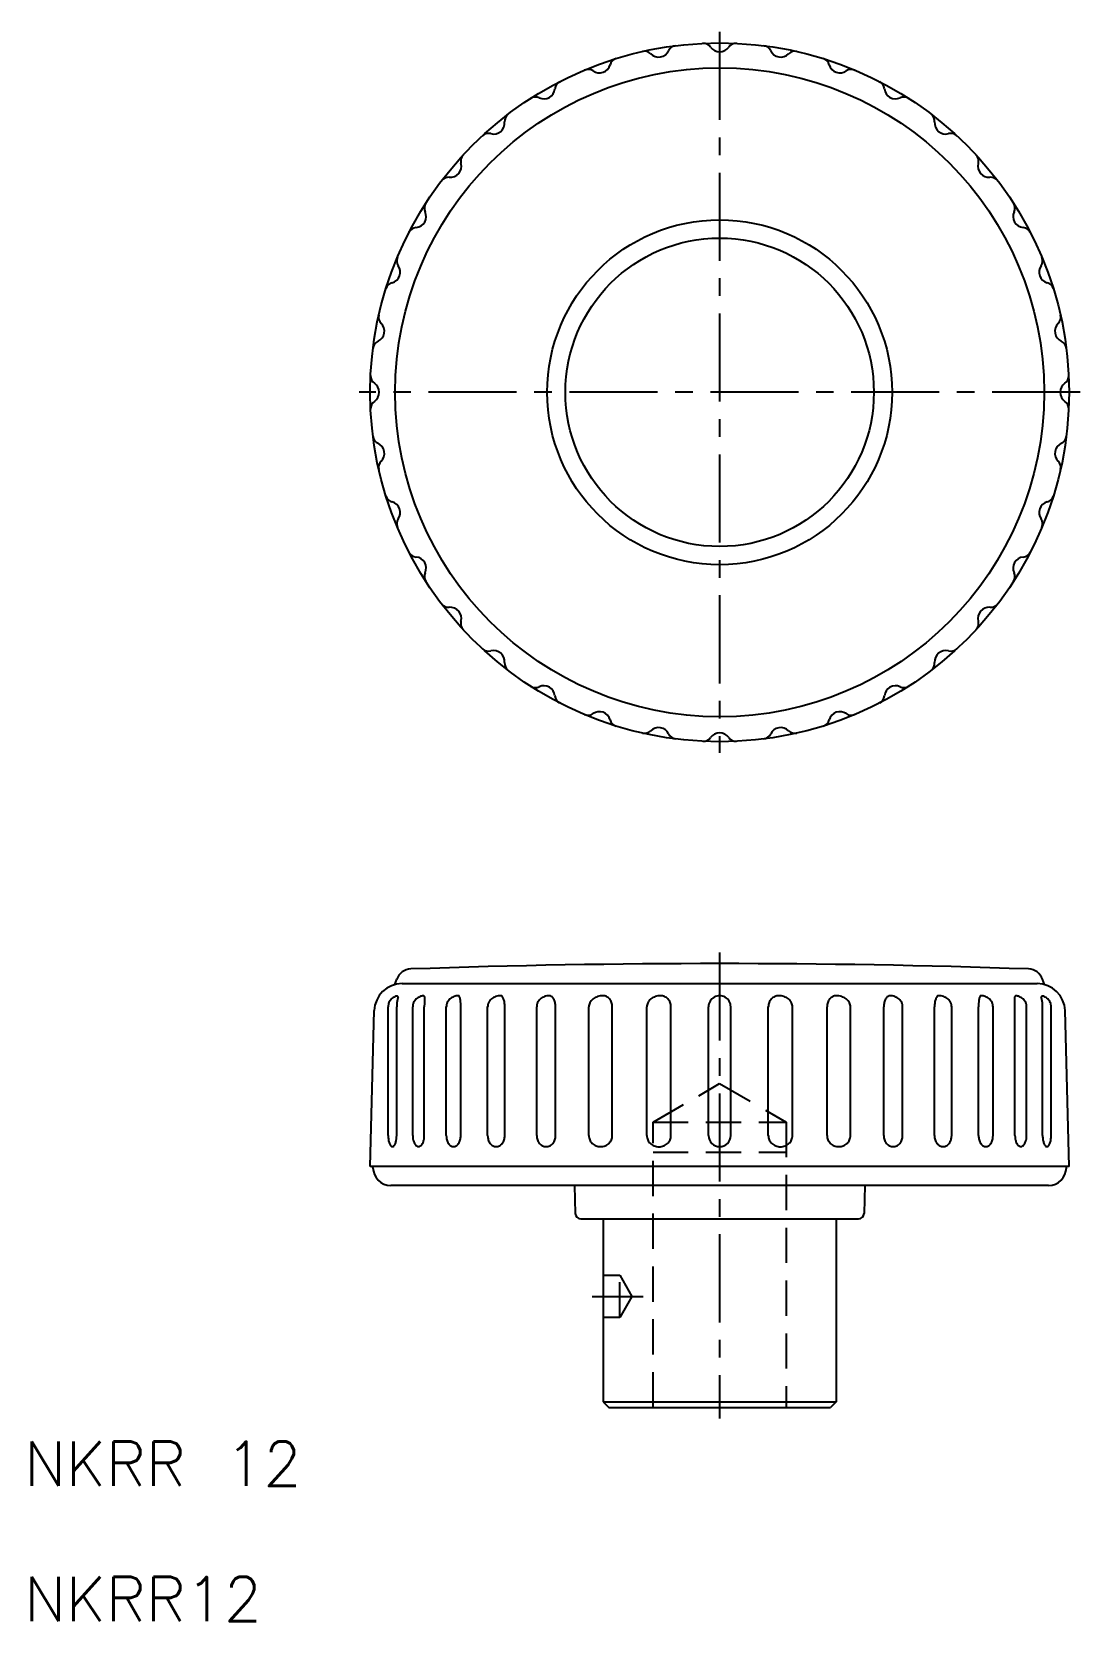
# Model space of a CAD drawing. Extents: x 51 to 145, y 89 to 232.
import ezdxf
from ezdxf.enums import TextEntityAlignment as Align

# ---------------------------------------------------------------- set-up
doc = ezdxf.new("R2010")
doc.units = 0
doc.header["$LTSCALE"] = 0.25
doc.linetypes.add('CENTER', pattern=[50.8, 31.75, -6.35, 6.35, -6.35])
doc.linetypes.add('DASHED', pattern=[19.05, 12.7, -6.35])
doc.layers.get('0').update_dxf_attribs({"linetype": 'CONTINUOUS'})
doc.layers.add('CENTER', color=1, linetype='CENTER')
doc.styles.get("Standard").update_dxf_attribs({"font": 'txt.shx'})

msp = doc.modelspace()

# ---------------------------------------------------------------- linework, layer by layer
at = {"color": 7, "linetype": 'CONTINUOUS'}
for p, q in [((83.595728, 146.50352), (83.769728, 146.98422)), ((84.243728, 146.58912), (141.508728, 146.58912)), ((142.157728, 146.50352), (141.982728, 146.98422)), ((81.376428, 130.08912), (81.744728, 144.15452)), ((82.991728, 132.88912), (82.991728, 144.49472)), ((83.762728, 132.88912), (83.762728, 144.49472)), ((85.207728, 132.88912), (85.207728, 144.49472)), ((86.254728, 132.88912), (86.254728, 144.49472)), ((88.235728, 132.88912), (88.235728, 144.49472)), ((89.539728, 132.88912), (89.539728, 144.49472)), ((91.960728, 132.88912), (91.960728, 144.49472)), ((93.510728, 132.88912), (93.510728, 144.49472)), ((96.384728, 132.88912), (96.384728, 144.49472)), ((98.087728, 132.88912), (98.087728, 144.49472)), ((101.085728, 132.88912), (101.085728, 144.49472)), ((103.199728, 132.88912), (103.199728, 144.49472)), ((106.313728, 132.88912), (106.313728, 144.49472)), ((108.489728, 132.88912), (108.489728, 144.49472)), ((111.876728, 132.88912), (111.876728, 144.49472)), ((113.876728, 132.88912), (113.876728, 144.49472)), ((117.263728, 132.88912), (117.263728, 144.49472)), ((119.438728, 132.88912), (119.438728, 144.49472)), ((122.552728, 132.88912), (122.552728, 144.49472)), ((124.667728, 132.88912), (124.667728, 144.49472)), ((127.665728, 132.88912), (127.665728, 144.49472)), ((129.367728, 132.88912), (129.367728, 144.49472)), ((132.241728, 132.88912), (132.241728, 144.49472)), ((133.792728, 132.88912), (133.792728, 144.49472)), ((136.212728, 132.88912), (136.212728, 144.49472)), ((137.516728, 132.88912), (137.516728, 144.49472)), ((139.497728, 132.88912), (139.497728, 144.49472)), ((140.544728, 132.88912), (140.544728, 144.49472)), ((141.989728, 132.88912), (141.989728, 144.49472)), ((142.760728, 132.88912), (142.760728, 144.49472)), ((144.376728, 130.08912), (144.007728, 144.15452)), ((109.876728, 134.10362), (109.876728, 134.10372)), ((112.876728, 134.10362), (112.876828, 134.10362)), ((144.376728, 130.08912), (81.376428, 130.08912)), ((81.626428, 129.98912), (81.626428, 130.08912)), ((144.126728, 129.98912), (144.126728, 130.08912)), ((142.526728, 128.38912), (83.226728, 128.38912)), ((99.797728, 128.38912), (99.863728, 125.87602)), ((125.954728, 128.38912), (125.888728, 125.87602)), ((100.363728, 125.38912), (125.389728, 125.38912)), ((102.376728, 125.38912), (102.376728, 108.88912)), ((123.376728, 125.38912), (123.376728, 108.88912)), ((102.376728, 108.88912), (123.376728, 108.88912)), ((102.376728, 108.88912), (102.876728, 108.38912)), ((102.876728, 108.38912), (122.876728, 108.38912)), ((123.376728, 108.88912), (122.876728, 108.38912))]:
    msp.add_line(p, q, dxfattribs=at)
at = {"color": 3, "linetype": 'DASHED'}
for p, q in [((106.876728, 134.10362), (112.876728, 137.56772)), ((112.876728, 137.56772), (118.876728, 134.10362)), ((106.876728, 108.38912), (106.876728, 134.10362)), ((106.876728, 134.10362), (118.876728, 134.10362)), ((118.876728, 134.10362), (118.876728, 108.38912)), ((106.876728, 131.38912), (118.876728, 131.38912)), ((102.376728, 120.28912), (103.876728, 120.28912)), ((103.876728, 120.28912), (104.973728, 118.38912)), ((103.876728, 116.48912), (103.876728, 120.28912)), ((104.973728, 118.38912), (103.876728, 116.48912)), ((103.876728, 116.48912), (102.376728, 116.48912))]:
    msp.add_line(p, q, dxfattribs=at)
at = {"color": 7, "linetype": 'CONTINUOUS'}
for radius in [31.5, 29.25, 15.5448, 13.9]:
    msp.add_circle((112.876728, 199.89252), radius, dxfattribs=at)
for centre, radius, start, end in [((109.001728, 230.34652), 0.800008, 97.251106, 154.886993), ((111.403728, 230.55752), 0.799998, 35.112286, 92.749606), ((112.876728, 231.59252), 1.00001, 215.112993, 324.887009), ((114.348728, 230.55752), 0.799993, 87.250471, 144.886989), ((116.750728, 230.34652), 0.800002, 25.112912, 82.749487), ((102.034728, 229.68052), 1, 235.113002, 344.887017), ((103.771728, 229.21152), 0.799995, 107.250996, 164.886997), ((106.101728, 229.83552), 0.799996, 45.112118, 102.74898), ((107.371728, 231.11052), 0.999998, 225.112998, 334.887013), ((118.380728, 231.11052), 1, 205.112989, 314.887004), ((119.651728, 229.83552), 0.799997, 77.250983, 134.886985), ((121.980728, 229.21152), 0.800006, 15.112392, 72.749425), ((123.718728, 229.68052), 0.999996, 195.112985, 304.887), ((98.819728, 227.18552), 0.800004, 117.251, 174.887976), ((101.004728, 228.20452), 0.799998, 55.112524, 112.748984), ((124.747728, 228.20452), 0.799997, 67.250807, 124.88698), ((126.933728, 227.18552), 0.799997, 5.112502, 62.748275), ((96.268728, 225.71252), 0.799999, 65.112528, 122.748988), ((97.026728, 227.34552), 0.999996, 245.113006, 354.887022), ((128.726728, 227.34552), 0.999997, 185.112981, 294.886996), ((129.483728, 225.71252), 0.799999, 57.250802, 114.888007), ((94.293728, 224.32952), 0.800001, 127.251004, 184.885975), ((131.459728, 224.32952), 0.799996, 355.112996, 52.749589), ((92.499728, 224.17652), 0.999996, 255.113011, 4.887846), ((133.252728, 224.17652), 1, 175.112976, 284.886992), ((92.037728, 222.43652), 0.800001, 75.11259, 132.748993), ((133.715728, 222.43652), 0.799997, 47.250798, 104.886972), ((90.332728, 220.73152), 0.800002, 137.251008, 194.88701), ((135.420728, 220.73152), 0.800001, 345.112992, 42.749183), ((88.439728, 218.47552), 0.799998, 85.112422, 142.748023), ((88.592728, 220.26852), 1, 265.113015, 14.887793), ((137.159728, 220.26852), 0.999996, 165.112972, 274.886987), ((137.313728, 218.47552), 0.799996, 37.250393, 94.887598), ((87.056728, 216.49952), 0.799999, 147.251013, 204.887015), ((138.696728, 216.49952), 0.799999, 335.112014, 32.749179), ((85.423728, 215.74252), 0.999996, 275.113019, 24.88751), ((140.329728, 215.74252), 0.999999, 155.113025, 264.886983), ((85.583728, 213.94952), 0.799997, 95.112484, 152.749001), ((140.168728, 213.94952), 0.800007, 27.251191, 84.887593), ((84.564728, 211.76452), 0.799997, 157.251017, 214.887019), ((141.187728, 211.76452), 0.799994, 325.112983, 22.749175), ((83.087728, 210.73452), 0.999996, 285.113023, 34.887286), ((142.664728, 210.73452), 1, 145.113021, 254.886979), ((83.557728, 208.99652), 0.799993, 105.113004, 162.749005), ((142.195728, 208.99652), 0.799995, 17.2509, 74.887303), ((82.933728, 206.66752), 0.799997, 167.251021, 224.887997), ((142.819728, 206.66752), 0.800007, 315.112979, 12.748827), ((81.658028, 205.39752), 1, 295.113028, 44.887519), ((144.094728, 205.39752), 0.999992, 135.113016, 244.886), ((82.421928, 203.76752), 0.800002, 115.113008, 172.74901), ((143.330728, 203.76752), 0.800007, 7.250552, 64.887127), ((82.211728, 201.36452), 0.800001, 177.251026, 234.887027), ((81.176428, 199.89252), 1, 305.112975, 54.887695), ((144.576728, 199.89252), 1.00001, 125.113012, 234.887027), ((143.540728, 201.36452), 0.800007, 305.112975, 2.74951), ((82.211728, 198.42052), 0.800002, 125.113012, 182.749014), ((143.540728, 198.42052), 0.799993, 357.250014, 54.887695), ((82.421928, 196.01752), 0.8, 187.250973, 244.886974), ((81.658028, 194.38752), 0.999998, 315.112979, 64.887184), ((144.094728, 194.38752), 1, 115.113008, 224.887023), ((143.330728, 196.01752), 0.800002, 295.113028, 352.748972), ((82.933728, 193.11752), 0.800001, 135.113016, 192.749018), ((142.819728, 193.11752), 0.799997, 347.250984, 44.887977), ((83.557728, 190.78852), 0.800002, 197.250977, 254.886979), ((83.087728, 189.05052), 1, 325.112983, 74.887704), ((142.664728, 189.05052), 1, 105.113004, 214.887019), ((142.195728, 190.78852), 0.799999, 285.113023, 342.749025), ((84.564728, 188.02052), 0.8, 145.113021, 202.749023), ((141.187728, 188.02052), 0.799997, 337.25098, 34.887515), ((85.583728, 185.83552), 0.799997, 207.250981, 264.886983), ((85.423728, 184.04252), 1, 335.112988, 84.887479), ((140.329728, 184.04252), 1, 95.112484, 204.887015), ((140.168728, 185.83552), 0.799997, 275.111988, 332.749021), ((87.056728, 183.28452), 0.799996, 155.113025, 212.749027), ((138.696728, 183.28452), 0.799999, 327.250975, 24.88751), ((88.439728, 181.30952), 0.800001, 217.250985, 274.886987), ((137.313728, 181.30952), 0.799996, 265.113015, 322.749017), ((88.592728, 179.51652), 0.999996, 345.112992, 94.887426), ((90.332728, 179.05352), 0.799999, 165.112972, 222.748974), ((135.420728, 179.05352), 0.799997, 317.251028, 14.887392), ((137.159728, 179.51652), 0.999997, 85.112193, 194.88701), ((92.037728, 177.34852), 0.800002, 227.25099, 284.886992), ((92.499728, 175.60852), 1, 355.112996, 104.886972), ((133.252728, 175.60852), 1, 75.112189, 184.887006), ((133.715728, 177.34852), 0.800001, 255.113011, 312.749012), ((94.293728, 175.45552), 0.799997, 175.112976, 232.748978), ((131.459728, 175.45552), 0.800005, 307.251024, 4.887502), ((96.268728, 174.07252), 0.799999, 237.250994, 294.886996), ((97.026728, 172.43952), 1, 5.112445, 114.886976), ((128.726728, 172.43952), 0.999999, 65.112528, 174.887002), ((129.483728, 174.07252), 0.799999, 245.111975, 302.749008), ((98.819728, 172.59952), 0.799997, 185.112981, 242.748982), ((126.933728, 172.59952), 0.8, 297.25102, 354.887022), ((101.004728, 171.58052), 0.799997, 247.250998, 304.887), ((102.034728, 170.10452), 0.999999, 15.112278, 124.88698), ((123.718728, 170.10452), 0.999994, 55.112696, 164.886997), ((124.747728, 171.58052), 0.8, 235.113002, 292.749004), ((103.771728, 170.57352), 0.800001, 195.112985, 252.748987), ((106.101728, 169.94952), 0.799997, 257.251003, 314.887004), ((107.371728, 168.67452), 1, 25.112626, 134.886985), ((109.001728, 169.43752), 0.800002, 205.112989, 262.748991), ((112.876728, 168.19252), 0.999997, 35.112286, 144.886989), ((116.750728, 169.43752), 0.799999, 277.251011, 334.887013), ((118.380728, 168.67452), 1, 45.11252, 154.886993), ((119.651728, 169.94952), 0.800007, 225.112998, 282.749), ((121.980728, 170.57352), 0.800002, 287.251015, 344.887017), ((111.403728, 169.22752), 0.800001, 267.249976, 324.887009), ((114.348728, 169.22752), 0.800002, 215.112993, 272.748021), ((85.085728, 146.50542), 1.4, 91.994104, 160.000011), ((112.876728, -651.61048), 800, 88.005802, 91.994218), ((140.666728, 146.50542), 1.4, 20.000009, 88.005572), ((84.243728, 144.08912), 2.5, 89.999981, 178.500016), ((141.508728, 144.08912), 2.5, 1.499946, 89.999981), ((83.957728, 144.49472), 0.966186, 156.777009, 180.00002), ((83.991728, 144.48012), 1.00303, 133.990019, 156.777009), ((84.013728, 144.45762), 1.03436, 111.795009, 133.990019), ((84.027728, 144.42242), 1.07226, 104.056011, 111.795009), ((87.534728, 144.49472), 3.77176, 173.739998, 180.00002), ((83.791728, 145.36552), 0.099997, 336.667995, 104.05498), ((85.786728, 144.68642), 2.01288, 165.167002, 173.739998), ((84.697728, 144.97482), 0.886687, 156.667975, 165.167002), ((86.133728, 144.49472), 0.92629, 155.861995, 180.00002), ((86.209728, 144.46082), 1.00896, 132.748993, 155.861995), ((86.257728, 144.40832), 1.08057, 110.950985, 132.748993), ((86.289728, 144.32602), 1.16865, 96.195489, 110.950985), ((86.173728, 145.38842), 0.1, 356.237999, 96.197322), ((115.007728, 144.49472), 28.753, 179.175018, 180.00002), ((100.649728, 144.70152), 14.3932, 178.008017, 179.175018), ((92.105728, 144.99862), 5.84492, 176.239984, 178.008017), ((89.129728, 144.49472), 0.893501, 155.054984, 180.00002), ((89.240728, 144.44302), 1.01605, 131.685984, 155.054984), ((89.312728, 144.36242), 1.12394, 110.246992, 131.685984), ((89.358728, 144.23622), 1.25847, 89.999981, 110.246992), ((89.358728, 145.44162), 0.053016, 23.635999, 89.999981), ((88.332728, 144.99252), 1.17327, 10.275482, 23.637603), ((86.689728, 144.69462), 2.84334, 4.294433, 10.275597), ((84.026728, 144.49472), 5.513, 0, 4.294376), ((92.810728, 144.49472), 0.850408, 153.909012, 180.00002), ((92.971728, 144.41612), 1.02902, 130.225973, 153.909012), ((93.075728, 144.29332), 1.18988, 109.307971, 130.225973), ((93.142728, 144.10052), 1.39418, 89.999981, 109.307971), ((93.142728, 145.33922), 0.155411, 41.636786, 89.999981), ((92.694728, 144.94092), 0.754995, 20.215326, 41.6369), ((91.965728, 144.67232), 1.53218, 8.672232, 20.215326), ((90.800728, 144.49472), 2.71045, 0, 8.672346), ((97.264728, 144.49472), 0.87959, 154.696026, 180.00002), ((97.391728, 144.43472), 1.01976, 131.222977, 154.696026), ((97.472728, 144.34132), 1.14403, 109.946017, 131.222977), ((97.526728, 144.19472), 1.29992, 89.999981, 109.946017), ((97.526728, 145.16672), 0.32792, 53.556714, 89.999981), ((97.289728, 144.84672), 0.725738, 29.289717, 53.556772), ((96.911728, 144.63432), 1.15988, 13.080512, 29.289774), ((96.310728, 144.49472), 1.77697, 0, 13.080397), ((101.867728, 144.49472), 0.782239, 151.862979, 180.00002), ((102.112728, 144.36362), 1.06023, 127.76002, 151.862979), ((102.272728, 144.15752), 1.32084, 107.787972, 127.76002), ((102.376728, 143.83302), 1.66161, 89.999981, 107.787972), ((102.376728, 144.81182), 0.682843, 63.301294, 89.999981), ((102.299728, 144.65872), 0.85428, 39.475417, 63.301294), ((102.178728, 144.55932), 1.01053, 18.837076, 39.475474), ((101.988728, 144.49472), 1.2108, 0, 18.837305), ((107.132728, 144.49472), 0.818134, 152.978986, 180.00002), ((107.331728, 144.39302), 1.04195, 129.082979, 152.978986), ((107.460728, 144.23362), 1.24724, 108.594009, 129.082979), ((107.545728, 143.98312), 1.51158, 89.999981, 108.594009), ((107.545728, 144.60242), 0.89221, 66.305999, 89.999981), ((107.522728, 144.55012), 0.949346, 43.346091, 66.306286), ((107.486728, 144.51652), 0.998398, 21.354194, 43.346492), ((107.430728, 144.49472), 1.05827, 0, 21.353908), ((112.876728, 144.49472), 1, 0, 180.00002), ((118.321728, 144.49472), 1.05826, 158.645997, 180.00002), ((118.265728, 144.51652), 0.998399, 136.653986, 158.645997), ((118.230728, 144.55012), 0.949343, 113.694021, 136.653986), ((118.207728, 144.60242), 0.892212, 89.999981, 113.694021), ((118.207728, 143.98312), 1.51159, 71.405725, 89.999981), ((118.291728, 144.23362), 1.24725, 50.91641, 71.406298), ((118.420728, 144.39302), 1.04195, 27.021377, 50.916926), ((118.620728, 144.49472), 0.81813, 0, 27.021377), ((123.763728, 144.49472), 1.2108, 161.163001, 180.00002), ((123.573728, 144.55932), 1.01053, 140.523973, 161.163001), ((123.453728, 144.65872), 0.854277, 116.699012, 140.523973), ((123.376728, 144.81182), 0.682846, 89.999981, 116.699012), ((123.376728, 143.83302), 1.66161, 72.211991, 89.999981), ((123.480728, 144.15752), 1.32084, 52.240172, 72.212392), ((123.639728, 144.36362), 1.06023, 28.136811, 52.240286), ((123.885728, 144.49472), 0.782242, 0, 28.137212), ((129.442728, 144.49472), 1.77698, 166.918992, 180.00002), ((128.841728, 144.63432), 1.15988, 150.710016, 166.918992), ((128.462728, 144.84672), 0.725737, 126.443019, 150.710016), ((128.226728, 145.16672), 0.327919, 89.999981, 126.443019), ((128.226728, 144.19472), 1.29992, 70.053773, 89.999981), ((128.279728, 144.34132), 1.14403, 48.7771, 70.053716), ((128.361728, 144.43472), 1.01976, 25.303707, 48.777215), ((128.487728, 144.49472), 0.879593, 0, 25.303879), ((134.951728, 144.49472), 2.71045, 171.328017, 180.00002), ((133.787728, 144.67232), 1.53218, 159.78498, 171.328017), ((133.057728, 144.94092), 0.755002, 138.363979, 159.78498), ((132.609728, 145.33922), 0.155418, 89.999981, 138.361), ((132.609728, 144.10052), 1.39418, 70.691819, 89.999981), ((132.677728, 144.29332), 1.18988, 49.773875, 70.691877), ((132.781728, 144.41612), 1.02903, 26.091123, 49.773875), ((132.941728, 144.49472), 0.850403, 0, 26.091008), ((141.725728, 144.49472), 5.513, 175.705988, 180.00002), ((139.063728, 144.69462), 2.84334, 169.724996, 175.705988), ((137.420728, 144.99252), 1.17327, 156.362016, 169.724996), ((136.393728, 145.44162), 0.053017, 89.999981, 156.364021), ((136.393728, 144.23622), 1.25847, 69.752226, 89.999981), ((136.440728, 144.36242), 1.12393, 48.314093, 69.752684), ((136.512728, 144.44302), 1.01606, 24.944806, 48.313807), ((136.623728, 144.49472), 0.893509, 0, 24.944921), ((139.578728, 145.38842), 0.100002, 83.806995, 183.762003), ((133.646728, 144.99862), 5.84492, 1.991888, 3.759577), ((125.103728, 144.70152), 14.3932, 0.825346, 1.99183), ((110.744728, 144.49472), 28.753, 0, 0.825346), ((139.463728, 144.32602), 1.16865, 69.048805, 83.804188), ((139.494728, 144.40832), 1.08057, 47.251085, 69.048805), ((139.543728, 144.46082), 1.00896, 24.137681, 47.250683), ((139.618728, 144.49472), 0.926285, 0, 24.137681), ((141.960728, 145.36552), 0.100003, 75.941488, 203.330002), ((141.054728, 144.97482), 0.886681, 14.833304, 23.331586), ((139.966728, 144.68642), 2.01287, 6.260137, 14.833419), ((138.217728, 144.49472), 3.77176, 0, 6.260194), ((141.724728, 144.42242), 1.07226, 68.205011, 75.943894), ((141.738728, 144.45762), 1.03436, 46.009771, 68.204724), ((141.760728, 144.48012), 1.00303, 23.22261, 46.009886), ((141.794728, 144.49472), 0.966187, 0, 23.222724), ((85.580728, 132.88912), 2.58853, 180.00002, 189.072978), ((84.485728, 132.71422), 1.47962, 189.072978, 201.082976), ((83.799728, 132.44972), 0.74432, 201.082976, 222.944983), ((83.377728, 132.05712), 0.16797, 222.944983, 270.000001), ((83.377728, 132.05712), 0.167969, 270.000001, 317.055019), ((82.955728, 132.44972), 0.744319, 317.055019, 338.917026), ((82.269528, 132.71422), 1.47962, 338.917026, 350.927024), ((81.174528, 132.88912), 2.58853, 350.927024, 0), ((87.111728, 132.88912), 1.90433, 180.00002, 192.235018), ((86.428728, 132.74092), 1.20504, 192.235018, 207.632972), ((85.998728, 132.51582), 0.719677, 207.632972, 231.649014), ((85.730728, 132.17782), 0.288724, 231.649014, 270.000001), ((85.730728, 132.17782), 0.288727, 270.000001, 308.350014), ((85.463728, 132.51582), 0.719673, 308.350988, 332.366973), ((85.033728, 132.74092), 1.20504, 332.366973, 347.764984), ((84.350728, 132.88912), 1.90433, 347.764984, 0), ((89.763728, 132.88912), 1.52818, 180.00002, 195.116022), ((89.332728, 132.77252), 1.08108, 195.116022, 213.109016), ((89.059728, 132.59472), 0.755487, 213.109016, 237.577007), ((88.887728, 132.32432), 0.435228, 237.577007, 270.000001), ((88.887728, 132.32432), 0.43523, 270.000001, 302.422995), ((88.716728, 132.59472), 0.755489, 302.422995, 326.890986), ((88.443728, 132.77252), 1.08109, 326.890986, 344.883981), ((88.011728, 132.88912), 1.52818, 344.883981, 0), ((93.246728, 132.88912), 1.28587, 180.00002, 197.803022), ((92.995728, 132.80872), 1.02285, 197.803022, 217.784008), ((92.836728, 132.68542), 0.821645, 217.784008, 241.883988), ((92.735728, 132.49602), 0.606935, 241.883988, 270.000001), ((92.735728, 132.49602), 0.606934, 270.000001, 298.116014), ((92.634728, 132.68542), 0.821644, 298.116014, 322.215994), ((92.475728, 132.80872), 1.02285, 322.215994, 342.19698), ((92.224728, 132.88912), 1.28587, 342.19698, 0), ((97.556728, 132.88912), 1.17195, 180.00002, 199.420997), ((97.399728, 132.83382), 1.00561, 199.420997, 220.402998), ((97.299728, 132.74872), 0.874345, 220.402998, 244.049998), ((97.235728, 132.61732), 0.72819, 244.049998, 270.000001), ((97.235728, 132.61732), 0.728188, 270.000001, 295.950005), ((97.172728, 132.74872), 0.87435, 295.950005, 319.597004), ((97.072728, 132.83382), 1.00561, 319.597004, 340.579005), ((96.915728, 132.88912), 1.17195, 340.579005, 0), ((102.032728, 132.88912), 0.947098, 180.00002, 203.652004), ((102.085728, 132.91252), 1.00552, 203.652004, 226.597016), ((102.120728, 132.94892), 1.05564, 226.597016, 248.607018), ((102.142728, 133.00582), 1.11675, 248.607018, 270.000001), ((102.142728, 133.00582), 1.11675, 270.000001, 291.392985), ((102.164728, 132.94892), 1.05564, 291.392985, 313.402986), ((102.199728, 132.91252), 1.00552, 313.402986, 336.347998), ((102.252728, 132.88912), 0.947097, 336.347998, 0), ((107.254728, 132.88912), 0.940292, 180.00002, 204.03199), ((107.325728, 132.92092), 1.01851, 204.03199, 227.109985), ((107.371728, 132.97052), 1.08612, 227.109985, 248.954001), ((107.401728, 133.04792), 1.16912, 248.954001, 270.000001), ((107.401728, 133.04792), 1.16912, 270.000001, 291.046001), ((107.431728, 132.97052), 1.08612, 291.046001, 312.890017), ((107.477728, 132.92092), 1.01851, 312.890017, 335.968013), ((107.548728, 132.88912), 0.940295, 335.968013, 0), ((112.876728, 132.88912), 1, 180.00002, 0), ((118.203728, 132.88912), 0.940292, 180.00002, 204.03199), ((118.275728, 132.92092), 1.01851, 204.03199, 227.109985), ((118.321728, 132.97052), 1.08612, 227.109985, 248.954001), ((118.350728, 133.04792), 1.16912, 248.954001, 270.000001), ((118.350728, 133.04792), 1.16912, 270.000001, 291.046001), ((118.380728, 132.97052), 1.08612, 291.046001, 312.890017), ((118.426728, 132.92092), 1.01851, 312.890017, 335.968013), ((118.498728, 132.88912), 0.940302, 335.968013, 0), ((123.499728, 132.88912), 0.947098, 180.00002, 203.652004), ((123.553728, 132.91252), 1.00552, 203.652004, 226.597016), ((123.587728, 132.94892), 1.05564, 226.597016, 248.607018), ((123.609728, 133.00582), 1.11675, 248.607018, 270.000001), ((123.609728, 133.00582), 1.11675, 270.000001, 291.392985), ((123.632728, 132.94892), 1.05564, 291.392985, 313.402986), ((123.666728, 132.91252), 1.00552, 313.402986, 336.347998), ((123.720728, 132.88912), 0.947097, 336.347998, 0), ((128.837728, 132.88912), 1.17195, 180.00002, 199.420997), ((128.680728, 132.83382), 1.00561, 199.420997, 220.402998), ((128.580728, 132.74872), 0.874345, 220.402998, 244.049998), ((128.516728, 132.61732), 0.72819, 244.049998, 270.000001), ((128.516728, 132.61732), 0.728188, 270.000001, 295.950005), ((128.452728, 132.74872), 0.874347, 295.950005, 319.597004), ((128.352728, 132.83382), 1.00561, 319.597004, 340.579005), ((128.195728, 132.88912), 1.17195, 340.579005, 0), ((133.527728, 132.88912), 1.28587, 180.00002, 197.803022), ((133.276728, 132.80872), 1.02286, 197.803022, 217.784008), ((133.117728, 132.68542), 0.821645, 217.784008, 241.883988), ((133.016728, 132.49602), 0.606935, 241.883988, 270.000001), ((133.016728, 132.49602), 0.606934, 270.000001, 298.116014), ((132.915728, 132.68542), 0.821644, 298.116014, 322.215994), ((132.756728, 132.80872), 1.02285, 322.215994, 342.19698), ((132.506728, 132.88912), 1.28587, 342.19698, 0), ((137.740728, 132.88912), 1.52818, 180.00002, 195.116022), ((137.309728, 132.77252), 1.08109, 195.116022, 213.109016), ((137.036728, 132.59472), 0.755494, 213.109016, 237.575976), ((136.864728, 132.32432), 0.435228, 237.577007, 270.000001), ((136.864728, 132.32432), 0.43523, 270.000001, 302.422995), ((136.692728, 132.59472), 0.755485, 302.422995, 326.890986), ((136.420728, 132.77252), 1.0811, 326.890986, 344.883981), ((135.988728, 132.88912), 1.52819, 344.883981, 0), ((141.402728, 132.88912), 1.90433, 180.00002, 192.235018), ((140.718728, 132.74092), 1.20504, 192.235018, 207.632972), ((140.288728, 132.51582), 0.719677, 207.632972, 231.647982), ((140.021728, 132.17782), 0.288729, 231.647982, 270.000001), ((140.021728, 132.17782), 0.288727, 270.000001, 308.35202), ((139.754728, 132.51582), 0.719668, 308.350988, 332.366973), ((139.324728, 132.74092), 1.20503, 332.366973, 347.764984), ((138.640728, 132.88912), 1.90432, 347.764984, 0), ((144.578728, 132.88912), 2.58853, 180.00002, 189.072978), ((143.483728, 132.71422), 1.4796, 189.072978, 201.082976), ((142.796728, 132.44972), 0.744313, 201.082976, 222.944983), ((142.375728, 132.05712), 0.16797, 222.944983, 270.000001), ((142.375728, 132.05712), 0.167969, 270.000001, 317.055019), ((141.953728, 132.44972), 0.744319, 317.055019, 338.917026), ((141.267728, 132.71422), 1.47961, 338.917026, 350.927024), ((140.172728, 132.88912), 2.58852, 350.927024, 0), ((83.226728, 129.98912), 1.6, 180.00002, 270.000001), ((142.526728, 129.98912), 1.6, 270.000001, 0), ((100.363728, 125.88912), 0.500003, 181.500023, 270.000001), ((125.389728, 125.88912), 0.5, 270.000001, 358.499979)]:
    msp.add_arc(centre, radius, start, end, dxfattribs=at)
at = {"layer": 'CENTER', "color": 1, "linetype": 'CENTER'}
for p, q in [((112.876728, 232.39252), (112.876728, 167.39252)), ((145.376728, 199.89252), (80.376428, 199.89252)), ((112.876728, 149.38912), (112.876728, 107.38912)), ((101.376728, 118.38912), (105.973728, 118.38912))]:
    msp.add_line(p, q, dxfattribs=at)

# ---------------------------------------------------------------- texts
at = {"color": 7, "linetype": 'CONTINUOUS'}
for s, p in [('NKRR 12', (50.185616, 103.304583)), ('NKRR12', (50.185616, 91.10852))]:
    msp.add_text(s, height=4, dxfattribs=at).set_placement(p, align=Align.MIDDLE_LEFT)

doc.saveas('drawing.dxf')
